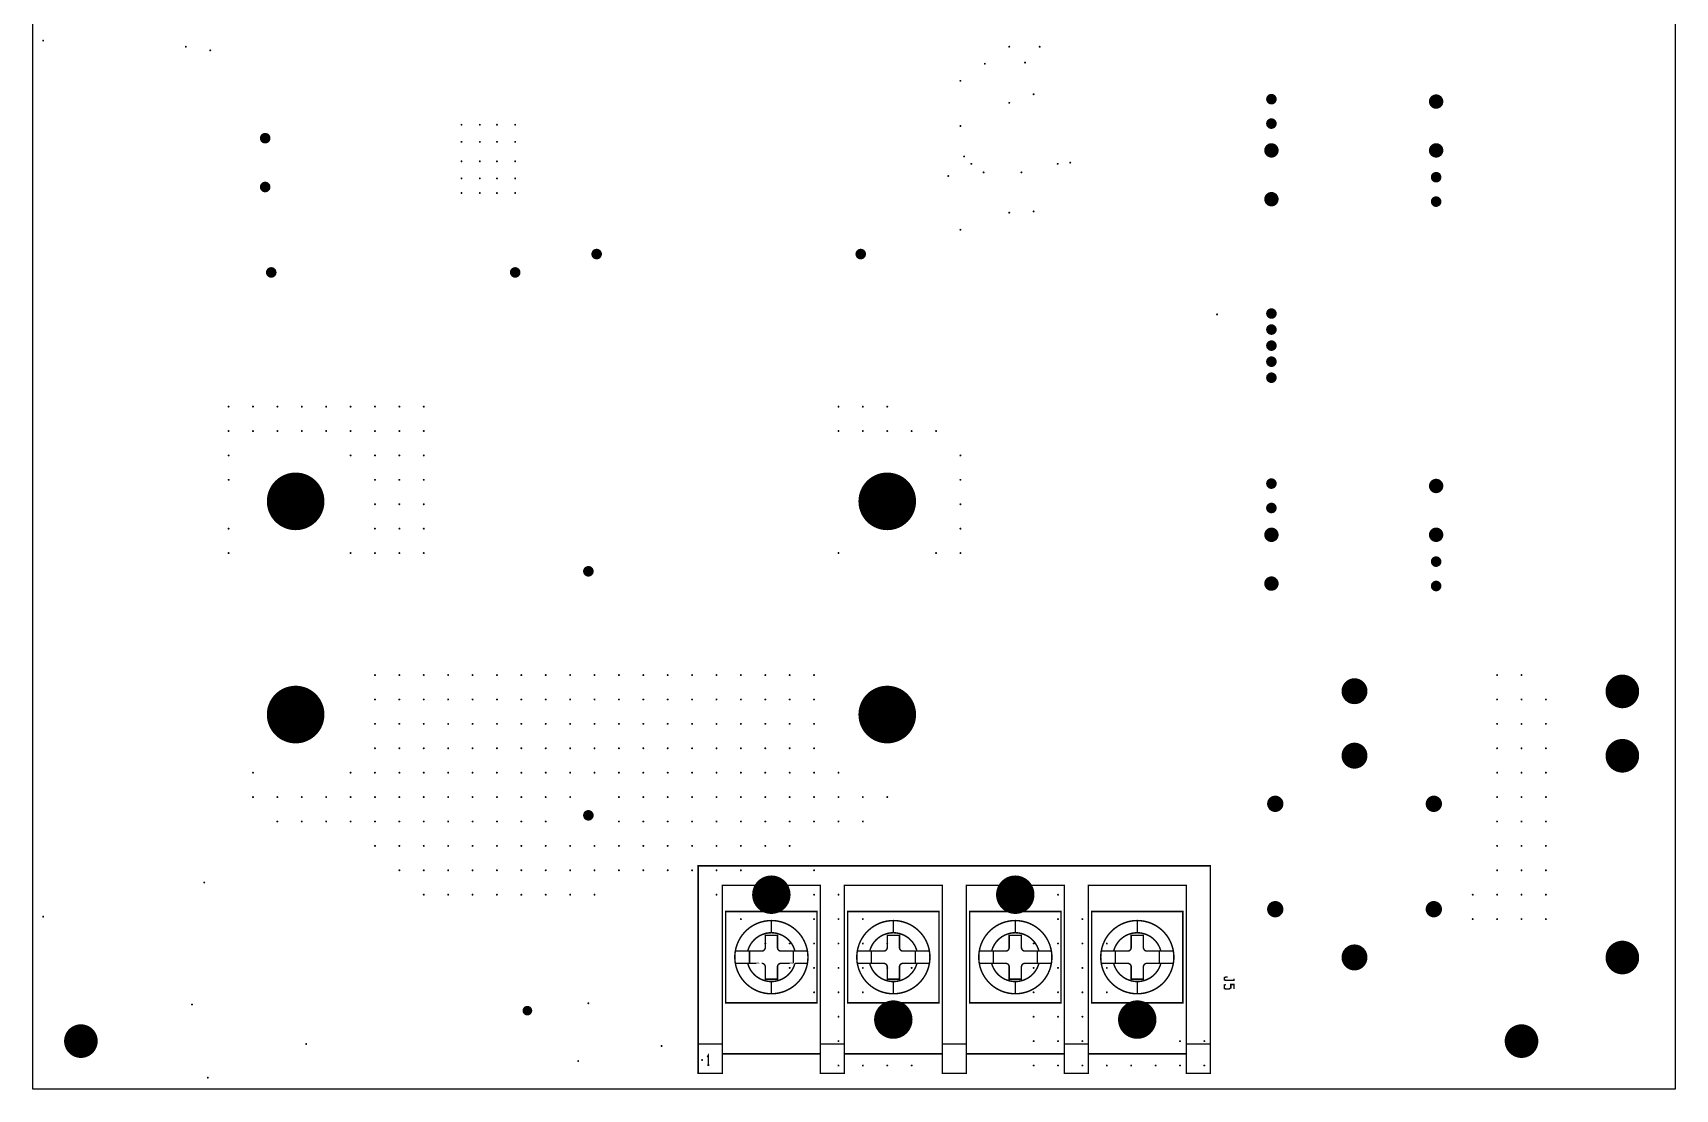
# Model space of a CAD drawing. Extents: x -16 to 352, y -5 to 215.
# Drawn here: x 181.4 to 352.4, y -5 to 104.9 of the extents above; entities that cross this region are included whole.
import ezdxf

# ---------------------------------------------------------------- set-up
doc = ezdxf.new("R2010")
doc.units = 0
doc.header["$MEASUREMENT"] = 0
doc.layers.get('0').update_dxf_attribs({"linetype": 'CONTINUOUS'})
for name, color, linetype in [('25-334-0_DRD', 7, 'CONTINUOUS'), ('25-334-0_SSB', 9, 'CONTINUOUS'), ('THRUHOLE_NPT', 8, 'CONTINUOUS'), ('THRUHOLE_TAP', 15, 'CONTINUOUS')]:
    doc.layers.add(name, color=color, linetype=linetype)

# ---------------------------------------------------------------- blocks, each defined once
blk = doc.blocks.new('ROUND_1')
at = {"const_width": 1.75006}
blk.add_lwpolyline([(-0.87503, 0, 1), (0.87503, 0, 1)], format="xyb", close=True, dxfattribs=at)
blk = doc.blocks.new('ROUND_75')
at = {"const_width": 0.10033}
blk.add_lwpolyline([(-0.050164, 0, 1), (0.050164, 0, 1)], format="xyb", close=True, dxfattribs=at)
blk = doc.blocks.new('ROUND_81')
at = {"const_width": 2.99974}
blk.add_lwpolyline([(-1.49987, 0, 1), (1.49987, 0, 1)], format="xyb", close=True, dxfattribs=at)
blk = doc.blocks.new('ROUND_3')
at = {"const_width": 0.50038}
blk.add_lwpolyline([(-0.25019, 0, 1), (0.25019, 0, 1)], format="xyb", close=True, dxfattribs=at)
blk = doc.blocks.new('ROUND_72')
at = {"const_width": 0.7493}
blk.add_lwpolyline([(-0.37465, 0, 1), (0.37465, 0, 1)], format="xyb", close=True, dxfattribs=at)
blk = doc.blocks.new('ROUND_82')
at = {"const_width": 2.00025}
blk.add_lwpolyline([(-1.000124, 0, 1), (1.000124, 0, 1)], format="xyb", close=True, dxfattribs=at)
blk = doc.blocks.new('ROUND_80')
at = {"const_width": 0.54991}
blk.add_lwpolyline([(-0.274954, 0, 1), (0.274954, 0, 1)], format="xyb", close=True, dxfattribs=at)
blk = doc.blocks.new('ROUND_30')
at = {"const_width": 0.84963}
blk.add_lwpolyline([(-0.424814, 0, 1), (0.424814, 0, 1)], format="xyb", close=True, dxfattribs=at)
blk = doc.blocks.new('ROUND_79')
at = {"const_width": 1.35001}
blk.add_lwpolyline([(-0.675004, 0, 1), (0.675004, 0, 1)], format="xyb", close=True, dxfattribs=at)

msp = doc.modelspace()

# ---------------------------------------------------------------- linework, layer by layer
at = {"layer": '25-334-0_DRD'}
for p, q in [((181.43, -5), (181.43, 215)), ((352.43, 189.36), (352.43, -5)), ((352.43, -5), (181.43, -5))]:
    msp.add_line(p, q, dxfattribs=at)
at = {"layer": '25-334-0_SSB', "const_width": 0.152}
for points in [[(304.04, -0.3), (301.53, -0.3), (301.53, -3.35), (304.04, -3.35), (304.04, -0.3), (304.04, 18.24), (250.7, 18.24), (250.7, -0.3), (253.22, -0.3), (253.22, -3.35), (250.7, -3.35), (250.7, -0.3)], [(253.22, -0.3), (253.22, 16.21), (263.43, 16.21), (263.43, -0.3), (265.92, -0.3), (265.92, -3.35), (263.43, -3.35), (263.43, -0.3)], [(276.13, -0.3), (276.13, 16.21), (265.92, 16.21), (265.92, -0.3)], [(288.83, -0.3), (288.83, 16.21), (278.62, 16.21), (278.62, -0.3)], [(301.53, -0.3), (301.53, 16.21), (291.32, 16.21), (291.32, -0.3)], [(253.57, 3.99), (263.07, 3.99), (263.07, 13.49), (253.57, 13.49), (253.57, 3.99)], [(258.32, 11.28), (258.32, 12.55)], [(266.27, 3.99), (266.27, 13.49), (275.77, 13.49), (275.77, 3.99), (266.27, 3.99)], [(271.02, 12.55), (271.02, 11.28)], [(278.97, 3.99), (288.47, 3.99), (288.47, 13.49), (278.97, 13.49), (278.97, 3.99)], [(283.72, 12.55), (283.72, 11.28)], [(291.67, 3.99), (291.67, 13.49), (301.17, 13.49), (301.17, 3.99), (291.67, 3.99)], [(296.42, 12.55), (296.42, 11.28)], [(258.96, 9.75), (258.96, 11.02), (257.69, 11.02), (257.69, 9.75)], [(271.66, 9.75), (271.66, 11.02), (270.39, 11.02), (270.39, 9.75)], [(284.36, 9.75), (284.36, 11.02), (283.09, 11.02), (283.09, 9.75)], [(297.06, 9.75), (297.06, 11.02), (295.79, 11.02), (295.79, 9.75)], [(255.86, 9.37), (254.57, 9.37)], [(257.31, 9.37), (255.86, 9.37)], [(256.04, 8.1), (256.04, 9.37)], [(262.08, 9.37), (260.78, 9.37), (259.34, 9.37)], [(260.61, 9.37), (260.61, 8.1)], [(267.27, 9.37), (267.27, 9.37)], [(270.01, 9.37), (268.56, 9.37), (267.27, 9.37)], [(268.74, 8.1), (268.74, 9.37)], [(274.78, 9.37), (273.48, 9.37), (272.04, 9.37)], [(273.31, 9.37), (273.31, 8.1)], [(282.71, 9.37), (281.26, 9.37), (279.97, 9.37)], [(281.44, 8.1), (281.44, 9.37)], [(287.48, 9.37), (286.18, 9.37), (284.74, 9.37)], [(286.01, 9.37), (286.01, 8.1)], [(287.48, 9.37), (287.48, 9.37)], [(292.67, 9.37), (292.67, 9.37)], [(292.67, 9.37), (293.96, 9.37), (295.41, 9.37)], [(294.14, 8.1), (294.14, 9.37)], [(300.18, 9.37), (298.88, 9.37), (297.44, 9.37)], [(298.71, 9.37), (298.71, 8.1)], [(300.18, 9.37), (300.18, 9.37)], [(254.57, 8.1), (255.86, 8.1)], [(257.31, 8.1), (255.86, 8.1), (257.31, 8.1)], [(258.96, 7.72), (258.96, 6.45), (257.69, 6.45), (257.69, 7.72)], [(260.78, 8.1), (259.34, 8.1), (260.78, 8.1)], [(260.78, 8.1), (262.08, 8.1)], [(267.27, 8.1), (267.27, 8.1)], [(268.56, 8.1), (270.01, 8.1), (268.56, 8.1), (267.27, 8.1)], [(270.39, 7.72), (270.39, 6.45), (271.66, 6.45), (271.66, 7.72)], [(273.48, 8.1), (272.04, 8.1), (273.48, 8.1), (274.78, 8.1)], [(274.78, 8.1), (274.78, 8.1)], [(279.97, 8.1), (279.97, 8.1)], [(281.26, 8.1), (282.71, 8.1), (281.26, 8.1), (279.97, 8.1)], [(283.09, 7.72), (283.09, 6.45), (284.36, 6.45), (284.36, 7.72)], [(286.18, 8.1), (284.74, 8.1), (286.18, 8.1), (287.48, 8.1)], [(287.48, 8.1), (287.48, 8.1)], [(292.67, 8.1), (292.67, 8.1)], [(292.67, 8.1), (293.96, 8.1), (295.41, 8.1)], [(295.79, 7.72), (295.79, 6.45), (297.06, 6.45), (297.06, 7.72)], [(300.18, 8.1), (298.88, 8.1), (297.44, 8.1)], [(258.32, 6.2), (258.32, 4.93)], [(271.02, 4.93), (271.02, 6.2)], [(283.72, 4.93), (283.72, 6.2)], [(296.42, 4.93), (296.42, 6.2)], [(305.82, 6.67), (305.65, 6.67), (305.48, 6.61), (305.48, 6.38), (305.65, 6.32), (306.5, 6.32)], [(305.65, 5.89), (305.48, 5.83), (305.48, 5.48), (305.65, 5.42), (305.99, 5.42), (306.16, 5.54), (306.16, 5.89), (306.5, 5.89), (306.5, 5.42)], [(306.5, 6.26), (306.5, 6.49)], [(251.76, -2.5), (251.76, -1.48), (251.64, -1.65)], [(253.22, -1.32), (263.43, -1.32)], [(276.13, -1.32), (265.92, -1.32)], [(276.13, -3.35), (276.13, -0.3), (278.62, -0.3), (278.62, -3.35), (276.13, -3.35)], [(288.83, -1.32), (278.62, -1.32)], [(288.83, -3.35), (288.83, -0.3), (291.32, -0.3), (291.32, -3.35), (288.83, -3.35)], [(301.53, -1.32), (291.32, -1.32)], [(251.88, -2.5), (251.64, -2.5)]]:
    msp.add_lwpolyline(points, dxfattribs=at)
for points in [[(254.57, 9.37, -0.366163), (258.32, 12.55)], [(258.32, 12.55, -0.365977), (262.08, 9.37)], [(267.27, 9.37, -0.365977), (271.02, 12.55)], [(271.02, 12.55, -0.36579), (274.78, 9.38)], [(279.97, 9.37, -0.366163), (283.72, 12.55)], [(283.72, 12.55, -0.365977), (287.48, 9.37)], [(292.67, 9.37, -0.366163), (296.42, 12.55)], [(296.42, 12.55, -0.365977), (300.18, 9.37)], [(255.86, 9.37, -0.341981), (258.32, 11.28)], [(258.32, 11.28, -0.341982), (260.78, 9.37)], [(268.56, 9.37, -0.341981), (271.02, 11.28)], [(271.02, 11.28, -0.341982), (273.48, 9.37)], [(281.26, 9.37, -0.341981), (283.72, 11.28)], [(283.72, 11.28, -0.341982), (286.18, 9.37)], [(293.96, 9.37, -0.341981), (296.42, 11.28)], [(296.42, 11.28, -0.341982), (298.88, 9.37)], [(254.52, 8.74, -0.041915), (254.57, 9.37)], [(254.57, 8.1, -0.041915), (254.52, 8.74)], [(257.69, 9.75, -0.414214), (257.31, 9.37)], [(259.34, 9.37, -0.414214), (258.96, 9.75)], [(262.08, 9.37, -0.041915), (262.13, 8.74)], [(262.13, 8.74, -0.041915), (262.08, 8.1)], [(267.22, 8.74, -0.041915), (267.27, 9.37)], [(267.27, 8.1, -0.041915), (267.22, 8.74)], [(270.39, 9.75, -0.414214), (270.01, 9.37)], [(272.04, 9.37, -0.414214), (271.66, 9.75)], [(274.78, 9.37, -0.041915), (274.83, 8.74)], [(274.83, 8.74, -0.041915), (274.78, 8.1)], [(279.92, 8.74, -0.041915), (279.97, 9.37)], [(279.97, 8.1, -0.041915), (279.92, 8.74)], [(283.09, 9.75, -0.414214), (282.71, 9.37)], [(284.74, 9.37, -0.414214), (284.36, 9.75)], [(287.48, 9.37, -0.041915), (287.53, 8.74)], [(287.53, 8.74, -0.041915), (287.48, 8.1)], [(292.62, 8.74, -0.041915), (292.67, 9.37)], [(292.67, 8.1, -0.041915), (292.62, 8.74)], [(295.79, 9.75, -0.414214), (295.41, 9.37)], [(297.44, 9.37, -0.414214), (297.06, 9.75)], [(300.18, 9.37, -0.041915), (300.23, 8.74)], [(300.23, 8.74, -0.041915), (300.18, 8.1)], [(258.32, 4.93, -0.365977), (254.57, 8.1)], [(258.32, 6.2, -0.341982), (255.86, 8.1)], [(257.31, 8.1, -0.414214), (257.69, 7.72)], [(260.78, 8.1, -0.341981), (258.32, 6.2)], [(262.08, 8.1, -0.365977), (258.32, 4.93)], [(258.96, 7.72, -0.414214), (259.34, 8.1)], [(271.02, 4.93, -0.365977), (267.27, 8.1)], [(271.02, 6.2, -0.341982), (268.56, 8.1)], [(270.01, 8.1, -0.414214), (270.39, 7.72)], [(274.78, 8.1, -0.365977), (271.02, 4.93)], [(273.48, 8.1, -0.341981), (271.02, 6.2)], [(271.66, 7.72, -0.414214), (272.04, 8.1)], [(283.72, 4.93, -0.365977), (279.97, 8.1)], [(283.72, 6.2, -0.341982), (281.26, 8.1)], [(282.71, 8.1, -0.414214), (283.09, 7.72)], [(287.48, 8.1, -0.365977), (283.72, 4.93)], [(286.18, 8.1, -0.341981), (283.72, 6.2)], [(284.36, 7.72, -0.414214), (284.74, 8.1)], [(296.42, 4.93, -0.365977), (292.67, 8.1)], [(296.42, 6.2, -0.341982), (293.96, 8.1)], [(295.41, 8.1, -0.414214), (295.79, 7.72)], [(298.88, 8.1, -0.341981), (296.42, 6.2)], [(300.18, 8.1, -0.365604), (296.42, 4.93)], [(297.06, 7.72, -0.414214), (297.44, 8.1)]]:
    msp.add_lwpolyline(points, format="xyb", dxfattribs=at)

# ---------------------------------------------------------------- block references
at = {"layer": 'THRUHOLE_NPT', "xscale": -1}
for p in [(346.93, 36.4), (346.93, 29.7), (346.93, 8.7), (186.43, 0), (336.43, 0)]:
    msp.add_blockref('ROUND_1', p, dxfattribs=at)
at = {"layer": 'THRUHOLE_TAP', "xscale": -1}
for name, p in [('ROUND_75', (182.5, 104.14)), ('ROUND_75', (197.36, 103.5)), ('ROUND_75', (199.9, 103.12)), ('ROUND_75', (283.09, 103.5)), ('ROUND_75', (286.26, 103.5)), ('ROUND_75', (280.55, 101.73)), ('ROUND_75', (284.74, 101.85)), ('ROUND_75', (278.01, 99.95)), ('ROUND_75', (283.09, 97.66)), ('ROUND_75', (285.63, 98.55)), ('ROUND_80', (310.39, 98.04)), ('ROUND_72', (327.54, 97.79)), ('ROUND_80', (310.39, 95.5)), ('ROUND_80', (205.62, 93.98)), ('ROUND_75', (226.06, 95.38)), ('ROUND_75', (227.97, 95.38)), ('ROUND_75', (229.75, 95.38)), ('ROUND_75', (231.65, 95.38)), ('ROUND_75', (278.01, 95.25)), ('ROUND_75', (226.06, 93.6)), ('ROUND_75', (227.97, 93.6)), ('ROUND_75', (229.75, 93.6)), ('ROUND_75', (231.65, 93.6)), ('ROUND_72', (310.39, 92.71)), ('ROUND_72', (327.54, 92.71)), ('ROUND_75', (226.06, 91.57)), ('ROUND_75', (227.97, 91.57)), ('ROUND_75', (229.75, 91.57)), ('ROUND_75', (231.65, 91.57)), ('ROUND_75', (278.39, 92.08)), ('ROUND_75', (279.15, 91.31)), ('ROUND_75', (288.14, 91.31)), ('ROUND_75', (289.44, 91.44)), ('ROUND_80', (205.62, 88.9)), ('ROUND_75', (226.06, 89.79)), ('ROUND_75', (227.97, 89.79)), ('ROUND_75', (229.75, 89.79)), ('ROUND_75', (231.65, 89.79)), ('ROUND_75', (276.74, 90.04)), ('ROUND_75', (280.42, 90.42)), ('ROUND_75', (284.36, 90.42)), ('ROUND_80', (327.54, 89.92)), ('ROUND_75', (226.06, 88.27)), ('ROUND_75', (227.97, 88.27)), ('ROUND_75', (229.75, 88.27)), ('ROUND_75', (231.65, 88.27)), ('ROUND_72', (310.39, 87.63)), ('ROUND_80', (327.54, 87.38)), ('ROUND_75', (283.09, 86.23)), ('ROUND_75', (285.63, 86.36)), ('ROUND_75', (278.01, 84.45)), ('ROUND_80', (240.13, 81.92)), ('ROUND_80', (267.63, 81.92)), ('ROUND_80', (206.25, 80.01)), ('ROUND_80', (231.65, 80.01)), ('ROUND_75', (304.73, 75.64)), ('ROUND_80', (310.39, 75.73)), ('ROUND_80', (310.39, 74.06)), ('ROUND_80', (310.39, 72.39)), ('ROUND_80', (310.39, 70.72)), ('ROUND_80', (310.39, 69.05)), ('ROUND_75', (201.81, 66.04)), ('ROUND_75', (204.35, 66.04)), ('ROUND_75', (206.89, 66.04)), ('ROUND_75', (209.43, 66.04)), ('ROUND_75', (211.97, 66.04)), ('ROUND_75', (214.51, 66.04)), ('ROUND_75', (217.05, 66.04)), ('ROUND_75', (219.59, 66.04)), ('ROUND_75', (222.13, 66.04)), ('ROUND_75', (265.31, 66.04)), ('ROUND_75', (267.85, 66.04)), ('ROUND_75', (270.39, 66.04)), ('ROUND_75', (201.81, 63.5)), ('ROUND_75', (204.35, 63.5)), ('ROUND_75', (206.89, 63.5)), ('ROUND_75', (209.43, 63.5)), ('ROUND_75', (211.97, 63.5)), ('ROUND_75', (214.51, 63.5)), ('ROUND_75', (217.05, 63.5)), ('ROUND_75', (219.59, 63.5)), ('ROUND_75', (222.13, 63.5)), ('ROUND_75', (265.31, 63.5)), ('ROUND_75', (267.85, 63.5)), ('ROUND_75', (270.39, 63.5)), ('ROUND_75', (272.93, 63.5)), ('ROUND_75', (275.47, 63.5)), ('ROUND_75', (201.81, 60.96)), ('ROUND_75', (214.51, 60.96)), ('ROUND_75', (217.05, 60.96)), ('ROUND_75', (219.59, 60.96)), ('ROUND_75', (222.13, 60.96)), ('ROUND_75', (278.01, 60.96)), ('ROUND_75', (201.81, 58.42)), ('ROUND_81', (208.79, 56.18)), ('ROUND_75', (217.05, 58.42)), ('ROUND_75', (219.59, 58.42)), ('ROUND_75', (222.13, 58.42)), ('ROUND_81', (270.39, 56.18)), ('ROUND_75', (278.01, 58.42)), ('ROUND_80', (310.39, 58.03)), ('ROUND_72', (327.54, 57.78)), ('ROUND_75', (217.05, 55.88)), ('ROUND_75', (219.59, 55.88)), ('ROUND_75', (222.13, 55.88)), ('ROUND_75', (278.01, 55.88)), ('ROUND_80', (310.39, 55.49)), ('ROUND_75', (201.81, 53.34)), ('ROUND_75', (217.05, 53.34)), ('ROUND_75', (219.59, 53.34)), ('ROUND_75', (222.13, 53.34)), ('ROUND_75', (278.01, 53.34)), ('ROUND_72', (310.39, 52.7)), ('ROUND_72', (327.54, 52.7)), ('ROUND_75', (201.81, 50.8)), ('ROUND_75', (214.51, 50.8)), ('ROUND_75', (217.05, 50.8)), ('ROUND_75', (219.59, 50.8)), ('ROUND_75', (222.13, 50.8)), ('ROUND_75', (265.31, 50.8)), ('ROUND_75', (275.47, 50.8)), ('ROUND_75', (278.01, 50.8)), ('ROUND_80', (327.54, 49.91)), ('ROUND_80', (239.27, 48.9)), ('ROUND_72', (310.39, 47.62)), ('ROUND_80', (327.54, 47.37)), ('ROUND_75', (217.05, 38.1)), ('ROUND_75', (219.59, 38.1)), ('ROUND_75', (222.13, 38.1)), ('ROUND_75', (224.67, 38.1)), ('ROUND_75', (227.21, 38.1)), ('ROUND_75', (229.75, 38.1)), ('ROUND_75', (232.29, 38.1)), ('ROUND_75', (234.83, 38.1)), ('ROUND_75', (237.37, 38.1)), ('ROUND_75', (239.91, 38.1)), ('ROUND_75', (242.45, 38.1)), ('ROUND_75', (244.99, 38.1)), ('ROUND_75', (247.53, 38.1)), ('ROUND_75', (250.07, 38.1)), ('ROUND_75', (252.61, 38.1)), ('ROUND_75', (255.15, 38.1)), ('ROUND_75', (257.69, 38.1)), ('ROUND_75', (260.23, 38.1)), ('ROUND_75', (262.77, 38.1)), ('ROUND_79', (319.04, 36.42)), ('ROUND_75', (333.89, 38.1)), ('ROUND_75', (336.43, 38.1)), ('ROUND_81', (208.79, 33.99)), ('ROUND_81', (270.39, 33.99)), ('ROUND_75', (217.05, 35.56)), ('ROUND_75', (219.59, 35.56)), ('ROUND_75', (222.13, 35.56)), ('ROUND_75', (224.67, 35.56)), ('ROUND_75', (227.21, 35.56)), ('ROUND_75', (229.75, 35.56)), ('ROUND_75', (232.29, 35.56)), ('ROUND_75', (234.83, 35.56)), ('ROUND_75', (237.37, 35.56)), ('ROUND_75', (239.91, 35.56)), ('ROUND_75', (242.45, 35.56)), ('ROUND_75', (244.99, 35.56)), ('ROUND_75', (247.53, 35.56)), ('ROUND_75', (250.07, 35.56)), ('ROUND_75', (252.61, 35.56)), ('ROUND_75', (255.15, 35.56)), ('ROUND_75', (257.69, 35.56)), ('ROUND_75', (260.23, 35.56)), ('ROUND_75', (262.77, 35.56)), ('ROUND_75', (333.89, 35.56)), ('ROUND_75', (336.43, 35.56)), ('ROUND_75', (338.97, 35.56)), ('ROUND_75', (217.05, 33.02)), ('ROUND_75', (219.59, 33.02)), ('ROUND_75', (222.13, 33.02)), ('ROUND_75', (224.67, 33.02)), ('ROUND_75', (227.21, 33.02)), ('ROUND_75', (229.75, 33.02)), ('ROUND_75', (232.29, 33.02)), ('ROUND_75', (234.83, 33.02)), ('ROUND_75', (237.37, 33.02)), ('ROUND_75', (239.91, 33.02)), ('ROUND_75', (242.45, 33.02)), ('ROUND_75', (244.99, 33.02)), ('ROUND_75', (247.53, 33.02)), ('ROUND_75', (250.07, 33.02)), ('ROUND_75', (252.61, 33.02)), ('ROUND_75', (255.15, 33.02)), ('ROUND_75', (257.69, 33.02)), ('ROUND_75', (260.23, 33.02)), ('ROUND_75', (262.77, 33.02)), ('ROUND_75', (333.89, 33.02)), ('ROUND_75', (336.43, 33.02)), ('ROUND_75', (338.97, 33.02)), ('ROUND_79', (319.04, 29.71)), ('ROUND_75', (217.05, 30.48)), ('ROUND_75', (219.59, 30.48)), ('ROUND_75', (222.13, 30.48)), ('ROUND_75', (224.67, 30.48)), ('ROUND_75', (227.21, 30.48)), ('ROUND_75', (229.75, 30.48)), ('ROUND_75', (232.29, 30.48)), ('ROUND_75', (234.83, 30.48)), ('ROUND_75', (237.37, 30.48)), ('ROUND_75', (239.91, 30.48)), ('ROUND_75', (242.45, 30.48)), ('ROUND_75', (244.99, 30.48)), ('ROUND_75', (247.53, 30.48)), ('ROUND_75', (250.07, 30.48)), ('ROUND_75', (252.61, 30.48)), ('ROUND_75', (255.15, 30.48)), ('ROUND_75', (257.69, 30.48)), ('ROUND_75', (260.23, 30.48)), ('ROUND_75', (262.77, 30.48)), ('ROUND_75', (333.89, 30.48)), ('ROUND_75', (336.43, 30.48)), ('ROUND_75', (338.97, 30.48)), ('ROUND_75', (204.35, 27.94)), ('ROUND_75', (214.51, 27.94)), ('ROUND_75', (217.05, 27.94)), ('ROUND_75', (219.59, 27.94)), ('ROUND_75', (222.13, 27.94)), ('ROUND_75', (224.67, 27.94)), ('ROUND_75', (227.21, 27.94)), ('ROUND_75', (229.75, 27.94)), ('ROUND_75', (232.29, 27.94)), ('ROUND_75', (234.83, 27.94)), ('ROUND_75', (237.37, 27.94)), ('ROUND_75', (239.91, 27.94)), ('ROUND_75', (242.45, 27.94)), ('ROUND_75', (244.99, 27.94)), ('ROUND_75', (247.53, 27.94)), ('ROUND_75', (250.07, 27.94)), ('ROUND_75', (252.61, 27.94)), ('ROUND_75', (255.15, 27.94)), ('ROUND_75', (257.69, 27.94)), ('ROUND_75', (260.23, 27.94)), ('ROUND_75', (262.77, 27.94)), ('ROUND_75', (265.31, 27.94)), ('ROUND_75', (333.89, 27.94)), ('ROUND_75', (336.43, 27.94)), ('ROUND_75', (338.97, 27.94)), ('ROUND_75', (204.35, 25.4)), ('ROUND_75', (206.89, 25.4)), ('ROUND_75', (209.43, 25.4)), ('ROUND_75', (211.97, 25.4)), ('ROUND_75', (214.51, 25.4)), ('ROUND_75', (217.05, 25.4)), ('ROUND_75', (219.59, 25.4)), ('ROUND_75', (222.13, 25.4)), ('ROUND_75', (224.67, 25.4)), ('ROUND_75', (227.21, 25.4)), ('ROUND_75', (229.75, 25.4)), ('ROUND_75', (232.29, 25.4)), ('ROUND_75', (234.83, 25.4)), ('ROUND_75', (237.37, 25.4)), ('ROUND_80', (239.27, 23.5)), ('ROUND_75', (242.45, 25.4)), ('ROUND_75', (244.99, 25.4)), ('ROUND_75', (247.53, 25.4)), ('ROUND_75', (250.07, 25.4)), ('ROUND_75', (252.61, 25.4)), ('ROUND_75', (255.15, 25.4)), ('ROUND_75', (257.69, 25.4)), ('ROUND_75', (260.23, 25.4)), ('ROUND_75', (262.77, 25.4)), ('ROUND_75', (265.31, 25.4)), ('ROUND_75', (267.85, 25.4)), ('ROUND_75', (270.39, 25.4)), ('ROUND_30', (310.79, 24.7)), ('ROUND_30', (327.3, 24.7)), ('ROUND_75', (333.89, 25.4)), ('ROUND_75', (336.43, 25.4)), ('ROUND_75', (338.97, 25.4)), ('ROUND_75', (206.89, 22.86)), ('ROUND_75', (209.43, 22.86)), ('ROUND_75', (211.97, 22.86)), ('ROUND_75', (214.51, 22.86)), ('ROUND_75', (217.05, 22.86)), ('ROUND_75', (219.59, 22.86)), ('ROUND_75', (222.13, 22.86)), ('ROUND_75', (224.67, 22.86)), ('ROUND_75', (227.21, 22.86)), ('ROUND_75', (229.75, 22.86)), ('ROUND_75', (232.29, 22.86)), ('ROUND_75', (234.83, 22.86)), ('ROUND_75', (242.45, 22.86)), ('ROUND_75', (244.99, 22.86)), ('ROUND_75', (247.53, 22.86)), ('ROUND_75', (250.07, 22.86)), ('ROUND_75', (252.61, 22.86)), ('ROUND_75', (255.15, 22.86)), ('ROUND_75', (257.69, 22.86)), ('ROUND_75', (260.23, 22.86)), ('ROUND_75', (262.77, 22.86)), ('ROUND_75', (265.31, 22.86)), ('ROUND_75', (267.85, 22.86)), ('ROUND_75', (333.89, 22.86)), ('ROUND_75', (336.43, 22.86)), ('ROUND_75', (338.97, 22.86)), ('ROUND_75', (217.05, 20.32)), ('ROUND_75', (219.59, 20.32)), ('ROUND_75', (222.13, 20.32)), ('ROUND_75', (224.67, 20.32)), ('ROUND_75', (227.21, 20.32)), ('ROUND_75', (229.75, 20.32)), ('ROUND_75', (232.29, 20.32)), ('ROUND_75', (234.83, 20.32)), ('ROUND_75', (237.37, 20.32)), ('ROUND_75', (239.91, 20.32)), ('ROUND_75', (242.45, 20.32)), ('ROUND_75', (244.99, 20.32)), ('ROUND_75', (247.53, 20.32)), ('ROUND_75', (250.07, 20.32)), ('ROUND_75', (252.61, 20.32)), ('ROUND_75', (255.15, 20.32)), ('ROUND_75', (257.69, 20.32)), ('ROUND_75', (260.23, 20.32)), ('ROUND_75', (333.89, 20.32)), ('ROUND_75', (336.43, 20.32)), ('ROUND_75', (338.97, 20.32)), ('ROUND_75', (219.59, 17.78)), ('ROUND_75', (222.13, 17.78)), ('ROUND_75', (224.67, 17.78)), ('ROUND_75', (227.21, 17.78)), ('ROUND_75', (229.75, 17.78)), ('ROUND_75', (232.29, 17.78)), ('ROUND_75', (234.83, 17.78)), ('ROUND_75', (237.37, 17.78)), ('ROUND_75', (239.91, 17.78)), ('ROUND_75', (242.45, 17.78)), ('ROUND_75', (244.99, 17.78)), ('ROUND_75', (247.53, 17.78)), ('ROUND_75', (250.07, 17.78)), ('ROUND_75', (252.61, 17.78)), ('ROUND_75', (255.15, 17.78)), ('ROUND_82', (258.32, 15.24)), ('ROUND_75', (262.77, 17.78)), ('ROUND_82', (283.72, 15.24)), ('ROUND_75', (333.89, 17.78)), ('ROUND_75', (336.43, 17.78)), ('ROUND_75', (338.97, 17.78)), ('ROUND_75', (199.27, 16.51)), ('ROUND_75', (222.13, 15.24)), ('ROUND_75', (224.67, 15.24)), ('ROUND_75', (227.21, 15.24)), ('ROUND_75', (229.75, 15.24)), ('ROUND_75', (232.29, 15.24)), ('ROUND_75', (234.83, 15.24)), ('ROUND_75', (237.37, 15.24)), ('ROUND_75', (239.91, 15.24)), ('ROUND_75', (252.61, 15.24)), ('ROUND_75', (262.77, 15.24)), ('ROUND_75', (265.31, 15.24)), ('ROUND_75', (288.17, 15.24)), ('ROUND_30', (310.79, 13.73)), ('ROUND_30', (327.3, 13.73)), ('ROUND_75', (331.35, 15.24)), ('ROUND_75', (333.89, 15.24)), ('ROUND_75', (336.43, 15.24)), ('ROUND_75', (338.97, 15.24)), ('ROUND_75', (182.5, 12.95)), ('ROUND_75', (255.15, 12.7)), ('ROUND_75', (262.77, 12.7)), ('ROUND_75', (265.31, 12.7)), ('ROUND_75', (267.85, 12.7)), ('ROUND_75', (288.17, 12.7)), ('ROUND_75', (290.71, 12.7)), ('ROUND_75', (331.35, 12.7)), ('ROUND_75', (333.89, 12.7)), ('ROUND_75', (336.43, 12.7)), ('ROUND_75', (338.97, 12.7)), ('ROUND_75', (257.69, 10.16)), ('ROUND_75', (260.23, 10.16)), ('ROUND_75', (262.77, 10.16)), ('ROUND_75', (265.31, 10.16)), ('ROUND_75', (267.85, 10.16)), ('ROUND_75', (270.39, 10.16)), ('ROUND_75', (285.63, 10.16)), ('ROUND_75', (288.17, 10.16)), ('ROUND_75', (290.71, 10.16)), ('ROUND_75', (293.25, 10.16)), ('ROUND_79', (319.04, 8.71)), ('ROUND_75', (260.23, 7.62)), ('ROUND_75', (262.77, 7.62)), ('ROUND_75', (265.31, 7.62)), ('ROUND_75', (267.85, 7.62)), ('ROUND_75', (270.39, 7.62)), ('ROUND_75', (272.93, 7.62)), ('ROUND_75', (285.63, 7.62)), ('ROUND_75', (288.17, 7.62)), ('ROUND_75', (290.71, 7.62)), ('ROUND_75', (293.25, 7.62)), ('ROUND_75', (262.77, 5.08)), ('ROUND_75', (265.31, 5.08)), ('ROUND_75', (267.85, 5.08)), ('ROUND_75', (285.63, 5.08)), ('ROUND_75', (288.17, 5.08)), ('ROUND_75', (290.71, 5.08)), ('ROUND_75', (293.25, 5.08)), ('ROUND_75', (198, 3.81)), ('ROUND_3', (232.92, 3.17)), ('ROUND_75', (239.27, 3.94)), ('ROUND_82', (271.02, 2.24)), ('ROUND_82', (296.42, 2.24)), ('ROUND_75', (265.31, 2.54)), ('ROUND_75', (285.63, 2.54)), ('ROUND_75', (288.17, 2.54)), ('ROUND_75', (290.71, 2.54)), ('ROUND_75', (265.31, 0)), ('ROUND_75', (285.63, 0)), ('ROUND_75', (288.17, 0)), ('ROUND_75', (290.71, 0)), ('ROUND_75', (300.87, 0)), ('ROUND_75', (303.41, 0)), ('ROUND_75', (209.89, -0.3)), ('ROUND_75', (246.89, -0.51)), ('ROUND_75', (238.21, -2.08)), ('ROUND_75', (251.11, -1.96)), ('ROUND_75', (265.31, -2.54)), ('ROUND_75', (267.85, -2.54)), ('ROUND_75', (270.39, -2.54)), ('ROUND_75', (272.93, -2.54)), ('ROUND_75', (285.63, -2.54)), ('ROUND_75', (288.17, -2.54)), ('ROUND_75', (290.71, -2.54)), ('ROUND_75', (293.25, -2.54)), ('ROUND_75', (295.79, -2.54)), ('ROUND_75', (298.33, -2.54)), ('ROUND_75', (300.87, -2.54)), ('ROUND_75', (303.41, -2.54)), ('ROUND_75', (199.65, -3.81))]:
    msp.add_blockref(name, p, dxfattribs=at)

doc.saveas('drawing.dxf')
